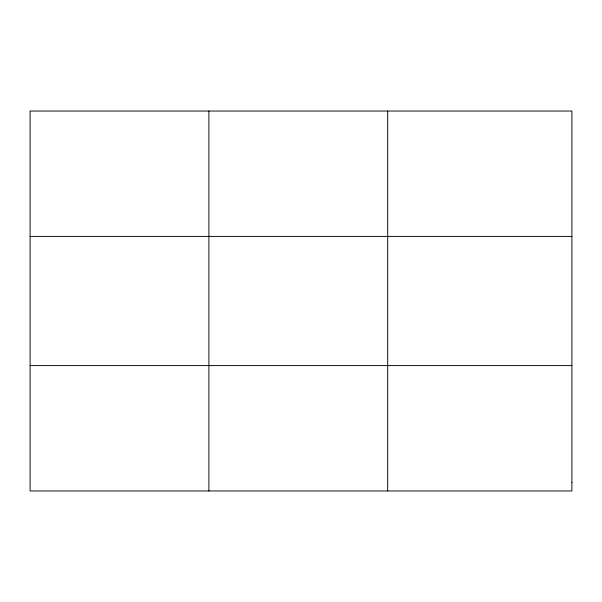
<?xml version="1.0" encoding="UTF-8"?>
<svg xmlns="http://www.w3.org/2000/svg" width="602" height="602" viewBox="0 0 602 602"><rect width="100%" height="100%" fill="white"/><g stroke="black" fill="none" stroke-linecap="round" stroke-linejoin="round"><path stroke-width="0.9" d="M208.894 111.039L208.894 490.961M387.688 111.039L387.688 490.961M30.1 236.413L571.9 236.413M30.1 365.587L571.9 365.587M571.9 482.601L571.9 490.961L30.1 490.961L30.1 111.039L571.9 111.039L571.9 482.601"/></g></svg>
